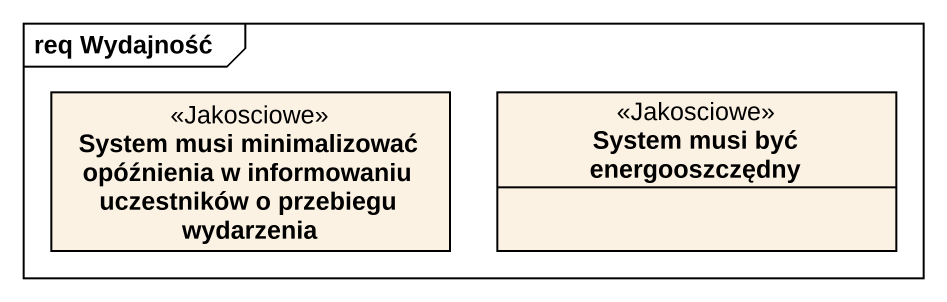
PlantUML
@startuml
mainframe req Wydajność
hide circle
hide empty members
class "System musi minimalizować opóźnienia w informowaniu uczestników o przebiegu wydarzenia" as System_musi_minimalizować <<Jakosciowe>>
class "System musi być energooszczędny" as System_musi_być <<Jakosciowe>>
@enduml
